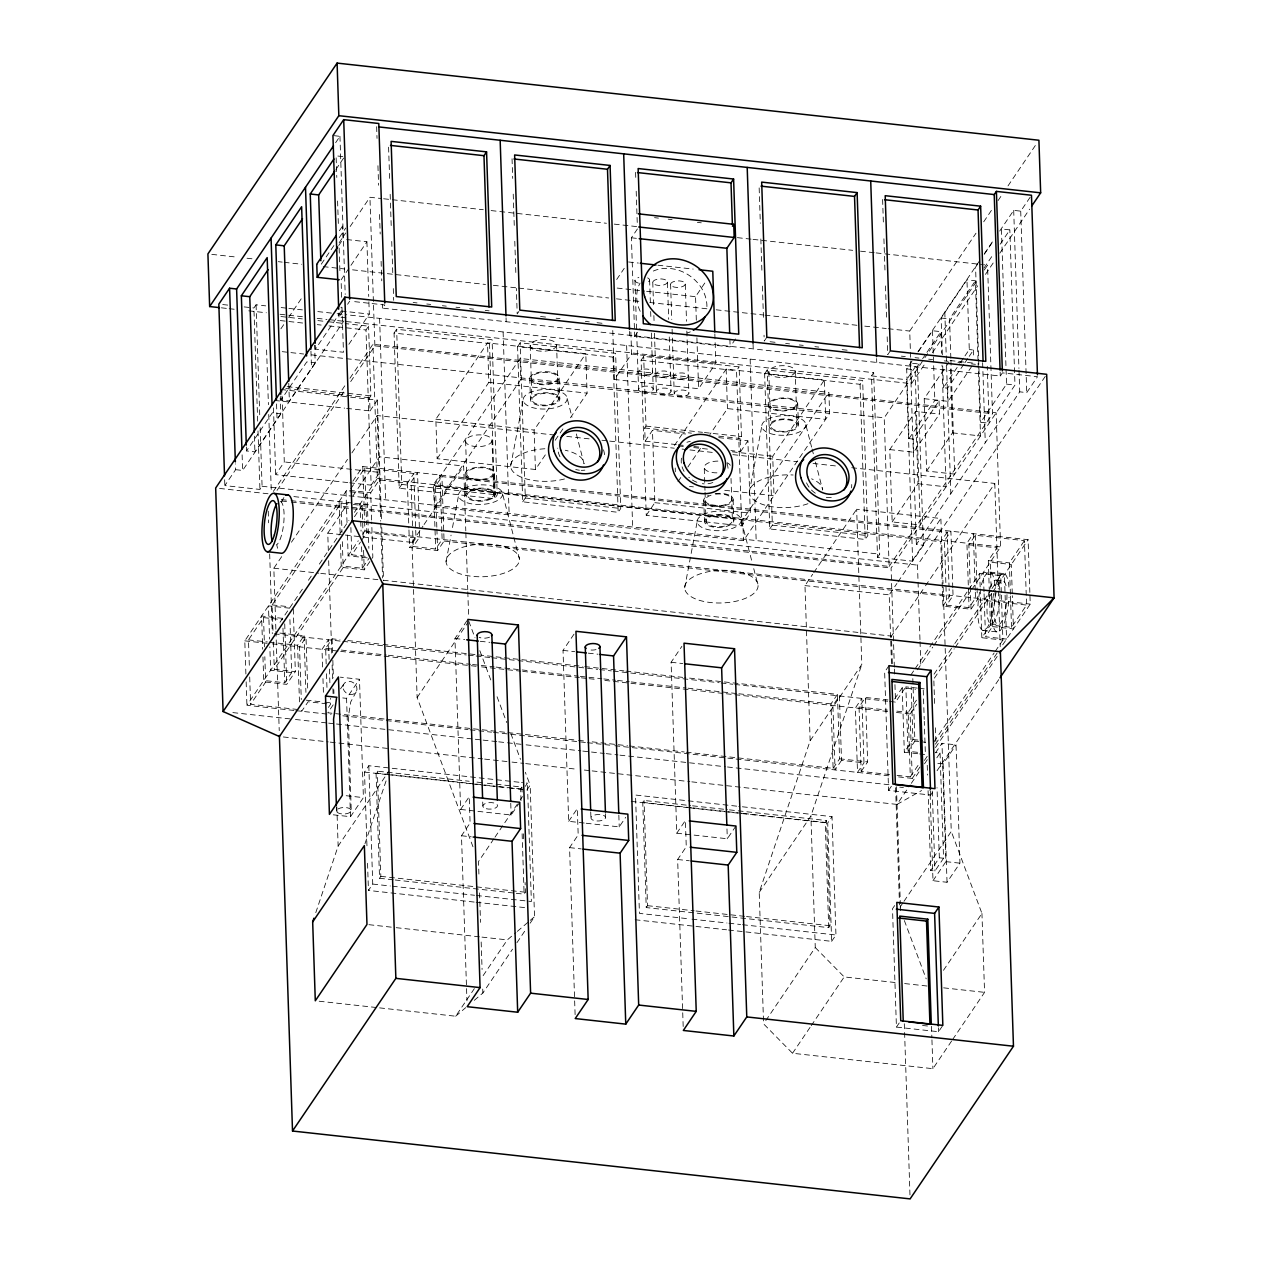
<?xml version="1.0" encoding="UTF-8"?>
<svg xmlns="http://www.w3.org/2000/svg" width="1262" height="1262" viewBox="0 0 1262 1262"><rect width="100%" height="100%" fill="white"/><g stroke="black" fill="none" stroke-linecap="round" stroke-linejoin="round"><path stroke-width="0.75" stroke-dasharray="5 3.75" d="M446.07 561.606L451.07 535.12M452.49 527.548L458.563 495.382M510.653 466.183L523.162 399.959M684.682 587.84L697.176 521.6M749.281 492.417L761.775 426.193M315.784 912.663L338.137 846.092L388.712 771.382M364.97 843.726L386.708 779.001M951.58 1041.071L932.902 1068.693L792.536 1053.265L763.589 1023.876L759.219 892.376L810.141 740.762L861.804 664.427L856.661 509.264L940.884 518.508L943.029 583.47M759.219 892.376L810.898 816.041L861.804 664.427M335.645 142.685L339.951 136.328L332.931 135.555M335.897 169.487L344.51 156.756M257.669 421.145L253.914 307.975L256.076 304.805L265.714 305.861M339.383 230.757L342.601 225.993L345.409 226.292M333.894 245.538L320.974 264.626L316.778 264.152M339.289 237.587L345.741 228.043M280.89 328.83L284.187 323.955M288.588 317.456L302.88 296.333M339.162 242.746L345.756 232.997M350.158 226.497L369.94 197.266L381.676 198.56M338.737 245.506L343.043 239.133L342.601 225.993M346.719 239.543L366.911 241.768L341.071 279.927L341.655 297.516M280.748 413.699L254.924 451.875L246.5 450.944L272.34 412.784L280.748 413.699L280.227 397.987M315.2 362.809L289.361 400.985L280.953 400.054L306.776 361.894L315.2 362.809L314.617 345.141M341.97 307.297L343.469 352.256L315.39 349.164L341.229 311.004L341.103 307.076M260.146 427.723L262.086 486.264L259.94 489.451L224.841 485.586L235.615 469.685L235.41 463.832M345.977 317.787L338.957 317.014L342.191 312.25M347.571 304.3L349.716 301.113M235.615 469.685L242.62 470.458L343.816 320.974M348.848 344.305L369.309 314.08L368.788 298.447M349.716 482.794L371.138 485.144L365.996 329.981L368.567 326.164L345.204 323.593M916.37 544.506L910.359 363.046L917.379 363.819L923.39 545.279L916.37 544.506L1019.728 391.835L1026.747 392.608L1037.506 376.707L1002.407 372.858L1000.261 376.029L382.654 308.149L384.815 304.962L351.672 301.334M347.76 482.573L275.684 474.654L284.297 461.939L281.962 391.567M273.333 491.407L345.567 384.689M349.953 378.221L372.937 344.274L996.144 412.784L1000.592 546.903L971.046 590.553M277.025 490.397L345.189 389.706M350.694 381.581L374.877 345.851L369.94 197.266M394.06 333.073L396.647 329.256L492.085 339.746L497.244 494.909L494.657 498.727L399.202 488.236L394.06 333.073L489.514 343.564L492.085 339.746M346.656 408.352L370.034 410.923L369.592 397.767L370.886 395.858L368.567 326.164M370.034 410.923L377.354 400.101L281.899 389.611M275.857 629.217L273.838 568.215L282.641 555.217M291.427 542.234L347.507 459.4M351.893 452.9L377.18 415.545L555.043 435.106M245.901 674.034L244.796 640.844L348.454 487.716M352.855 481.201L362.778 466.546L1028.104 539.679L1029.855 592.399M249.308 665.263L248.472 639.881L263.537 617.607L282.672 619.721M272.986 630.274L272.15 604.892L341.04 503.112L348.706 503.948M350.741 488.804L364.734 468.123L413.857 473.518L415.987 537.959L409.535 547.503L437.614 550.579L444.066 541.051L441.937 476.61L947.241 532.154L949.056 586.83M328.341 550.847L327.757 533.132L348.643 502.276M353.044 495.777L379.42 456.797L463.643 466.057L465.788 530.876M371.138 485.144L379.752 472.43L284.297 461.939M279.975 622.292L304.047 586.72M308.433 580.252L312.802 573.8M319.365 564.098L348.927 520.433M354.401 512.356L377.385 478.408L372.937 344.274M354.448 516.742L362.099 505.431L350.615 504.169M371.612 520.039L370.712 492.701L379.326 479.986L407.389 483.062L413.857 473.518M545.31 454.872L535.419 469.496L437.157 458.69L435.847 419.236L487.526 342.917L585.789 353.707L587.098 393.16L569.493 419.142M293.904 710.443L246.926 705.269L358.298 540.751M362.715 534.236L364.923 530.971L364.592 521.222M297.848 709.496L250.602 704.306L265.667 682.048L264.831 656.666M293.273 609.152L295.34 671.636L274.28 669.317L343.185 567.537L342.27 540.215M365.191 556.29L351.798 554.823L360.411 542.092M361.484 540.515L366.863 532.564L366.485 520.843M399.202 488.236L401.789 484.419L396.647 329.256M518.919 311.399L517.199 313.938L516.347 288.399M299.473 701.893L297.595 645.276L304.047 635.732L279.722 633.067M262.953 657.029L263.726 680.47L284.786 682.774L291.664 672.599L289.866 617.938M340.519 544.49L341.229 565.96L362.289 568.279L369.182 558.104M437.157 458.69L488.836 382.354L487.526 342.917M265.667 682.048L286.726 684.367L295.34 671.636M343.185 567.537L364.245 569.856L372.842 557.141L371.691 521.995M517.578 346.64L520.165 342.822L615.619 353.328L620.762 508.491L618.175 512.309L522.736 501.819L517.578 346.64L613.032 357.13L615.619 353.328M433.97 485.681L520.102 358.455L828.897 392.403L829.591 413.431L743.476 540.657L434.68 506.725L433.97 485.681L742.782 519.628L828.897 392.403M326.18 663.986L325.659 648.368L332.127 638.824L339.951 639.676M436.826 527.153L435.469 486.154L441.937 476.61M434.68 506.725L520.796 379.499L520.102 358.455M472.982 846.786L417.123 697.555L411.964 542.392L422.959 526.159M424.064 524.535L463.643 466.057M441.921 533.605L442.126 539.458L435.658 549.002L413.21 546.541L419.662 536.997L417.533 472.556L411.065 482.1L412.627 528.967M735.525 338.957L730.13 346.908L634.691 336.418L631.41 237.792L637.452 228.895M616.708 279.47L624.248 268.333M340.535 688.831L343.8 684.004M328.435 707.398L330.597 704.212L330.392 698.359M333.184 704.843L327.805 712.793L384.594 719.04M333.263 814.81L350.489 816.703L346.561 698.359L359.481 679.271L340.346 677.158M356.168 691.907L350.726 701.956L348.328 716.958L351.23 810.677A7.351 3.265 -1.9 0 1 339.999 813.627A7.351 3.265 -1.9 0 1 340.456 807.964A7.351 3.265 -1.9 0 1 351.23 810.677M535.419 469.496L534.11 430.042L585.789 353.707M555.201 440.264L564.004 427.266M522.736 501.819L525.308 498.001L520.165 342.822M634.691 336.418L640.071 328.467M714.844 333.909L715.822 363.282L698.596 388.728L614.389 379.468L631.599 354.023L630.826 330.518M718.693 437.63L747.909 440.832L750.306 513.161L741.693 525.875L646.254 515.385L641.096 360.222L643.683 356.405L739.138 366.895L741.441 436.589L740.147 438.498L740.589 451.654L730.856 450.581M366.958 845.808L364.513 772.092L368.82 765.718L519.597 782.298M519.755 802.285L511.142 815L460.614 809.447L454.951 638.509L467.855 619.421M417.123 697.555L467.697 622.844M696.324 320.185L695.551 296.68L706.31 280.779M393.223 879.772L379.546 878.273L376.06 773.07L377.354 771.161L469.18 781.257M350.489 816.703L363.409 797.616L359.481 679.271M676.306 444.587L645.15 441.164L644.708 428.007L646.002 426.099L643.683 356.405M645.15 441.164L652.47 430.342L685.582 433.986M474.181 902.062L368.441 890.436L372.747 884.078L368.82 765.718M379.546 878.273L380.84 876.364L377.354 771.161M674.476 445.47L726.139 369.135L824.401 379.941L825.711 419.378L727.448 408.588L709.859 434.57M741.693 525.875L736.551 370.712L739.138 366.895M646.254 515.385L654.868 502.67L652.47 430.342M766.823 337.269L764.236 341.087L764.046 335.203M584.243 823.029L568.689 821.325L563.026 650.387L575.945 631.3M677.978 481.674L681.275 476.799M687.869 467.05L702.161 445.943M460.614 809.447L469.227 796.716L470.095 823.029L461.482 835.744L466.956 1000.798M764.63 373.804L767.201 369.987L862.656 380.477L867.799 535.64L865.211 539.458L769.773 528.967L764.63 373.804L860.069 384.295L862.656 380.477M740.589 451.654L747.909 440.832M521.017 800.644L520.638 788.971L521.932 787.062L484.797 782.976M525.276 786.336L527.437 783.166L521.553 782.519M493.884 838.788L478.503 861.52L478.945 875.26M494.988 837.163L519.171 801.433M520.275 799.808L522.468 796.559M526.869 790.059L530.166 785.185L525.339 772.297M724.751 490.303L774.032 495.714L772.723 456.276L824.401 379.941M735.92 826.042L727.306 838.757L676.779 833.204L671.1 662.266L681.874 646.365M568.689 821.325L577.302 808.611L578.185 834.908L569.572 847.622L574.589 998.92M923.39 545.279L912.631 561.18L877.532 557.331L871.521 375.871L873.667 372.684L348.706 314.979M769.773 528.967L772.36 525.15L767.201 369.987M890.341 350.852L887.754 354.669L887.044 333.058M516.3 893.307L524.124 894.159L525.418 892.25L525.087 882.517M328.909 319.633L911.479 383.68L909.728 331.07L975.983 233.218M983.713 221.796L992.531 208.751M998.053 200.595L1002.47 194.064M1007.991 185.908L1036.701 143.505M379.625 1007.881L455.661 1016.226L474.354 988.619M483.141 975.621L507.324 939.89L515.921 932.571M474.275 1000.34L482.857 993.02L512.546 949.166M516.947 942.667L525.733 929.668M530.135 923.185L534.536 916.685L530.166 785.185M917.884 351.909L979.249 261.266M984.628 253.315L994.33 239.007M999.709 231.056L1013.702 210.375L1020.721 211.148L1030.407 196.84M908.987 438.608L934.827 400.433L939.038 400.906L913.199 439.066L908.987 438.608L906.684 368.914L912.063 360.964M918.515 351.42L932.508 330.739L940.931 331.669L941.657 353.281M942.351 354.811L941.121 318.024L966.96 279.849L975.384 280.779L978.05 361.311M977.734 263.947L975.573 267.134L978.571 357.477M984.186 254.403L993.872 240.095M912.631 561.18L906.605 379.72L917.379 363.819M939.038 400.906L939.464 414.046L915.613 411.428L889.773 449.587L892.171 521.916L920.25 525.008L915.092 369.829L921.56 360.301M922.632 358.708L925.866 353.928M926.939 352.35L940.931 331.669M950.854 358.234L949.545 318.955L975.384 280.779M983.997 268.065L993.683 253.741M1000.151 244.197L1009.837 229.889L1001.413 228.958L1006.555 384.121L980.716 422.297L989.14 423.227L987.247 366.264M351.656 507.34L889.126 566.417L884.205 417.817L923.784 359.354M924.888 357.73L928.185 352.855M929.274 351.23L977.656 279.77M984.25 270.021L987.547 265.146L983.634 264.72M911.479 383.68L925.835 362.478M932.46 352.682L977.719 285.811M985.448 274.39L994.282 261.344M999.804 253.189L1029.618 209.145M586.183 823.25L619.232 826.878L625.684 817.334M729.452 809.873L826.515 820.537L830.002 925.724L828.708 927.633L646.239 907.583L642.752 802.38L644.046 800.471L690.63 805.598M950.917 360.191L954.687 474.118L926.623 471.026L924.226 398.697L948.977 362.131M810.141 740.762L804.982 585.6L812.681 574.226M813.785 572.601L856.661 509.264M963.789 364.324L947.652 388.175L943.44 387.718L959.577 363.866M960.666 362.273L963.884 357.493M964.973 355.916L969.279 349.542L966.96 279.849M964.878 362.73L968.096 357.966M969.184 356.373L973.491 350.016L969.279 349.542M889.773 449.587L913.641 452.222L939.464 414.046M924.226 398.697L948.077 401.332L971.772 366.343M676.779 833.204L685.392 820.489L686.26 846.786L677.647 859.501L682.663 1010.799M892.171 521.916L918.01 483.74L915.613 411.428M926.623 471.026L952.463 432.866L950.254 366.406M877.532 557.331L879.693 554.144L873.667 372.684M646.239 907.583L647.532 905.674L644.046 800.471M889.126 566.417L992.484 413.747L987.547 265.146M894.364 667.125L891.082 567.995L1014.979 385.052L1009.837 229.889M891.493 663.733L889.205 594.844L896.903 583.486M898.008 581.861L940.884 518.508M919.966 639.645L917.49 565.139L1046.671 374.309M686.228 752.199L833.109 768.337L830.98 703.912L837.432 694.368L684.667 677.568M977.056 587.95L977.451 599.671L970.999 609.215L942.919 606.123L940.774 541.698L947.241 532.154M892.36 663.654L891.445 636.095L924.431 587.382M925.519 585.757L994.787 483.441L850.162 467.539M889.536 774.537L861.189 771.429L859.043 706.988L865.511 697.444L887.959 699.921M970.999 609.215L968.853 544.774L975.321 535.246L1024.444 540.641L1026.574 605.066L1011.509 627.34L990.449 625.021L981.836 637.736L1002.896 640.055L1001.413 595.143M888.953 665.705L884.646 672.062L888.574 790.406L930.678 795.044L933.912 790.264M833.109 768.337L839.577 758.793L837.432 694.368M942.919 606.123L949.371 596.579L949.119 588.77M841.517 760.371L835.065 769.915L832.92 705.49L839.388 695.946L841.517 760.371L863.981 762.847L861.836 698.407L855.384 707.95L857.513 772.391L863.981 762.847M975.305 592.225L975.51 598.093L969.042 607.637L946.595 605.161L953.047 595.617L952.857 589.764M894.663 698.943L902.188 687.806L915.597 689.289M910.801 675.091L914.082 670.248M915.187 668.623L967.67 591.089M968.774 589.464L979.706 573.311L1000.75 575.63L1001.334 593.203M989.345 591.831L988.32 560.596L996.933 547.866L968.853 544.774M889.647 701.467L895.531 702.114L906.479 685.944M917.411 669.775L932.744 647.138M933.833 645.529L969.957 592.178M828.708 927.633L825.222 822.445L826.515 820.537M861.189 771.429L867.641 761.885L865.511 697.444M728.521 930.015L831.642 941.342L827.714 822.998L832.021 816.64L738.633 806.371M897.093 775.373L910.312 776.824L908.183 712.383L916.796 699.669M934.054 674.176L953.725 645.087M954.829 643.478L990.922 590.159M992.011 588.549L1000.75 575.63M1010.405 594.15L1009.363 562.899L1024.444 540.641M898.56 776.903L912.252 778.402L910.123 713.976L916.733 704.196M934.385 678.136L954.23 648.81M955.334 647.185L991.727 593.424M992.831 591.799L1028.104 539.679M917.726 753.714L904.333 752.247L912.947 739.516L911.196 686.812M917.569 752.326L907.993 751.284L914.887 741.11L913.073 686.433M984.013 591.878L983.366 572.349L1004.426 574.667L1006.555 639.093L985.512 636.774L992.405 626.599L991.301 593.408M888.574 790.406L891.808 785.642M910.312 776.824L918.925 764.094M933.99 741.835L994.14 652.975M995.245 651.366L1002.896 640.055M912.252 778.402L919.982 766.996M924.383 760.481L927.696 755.591M935.41 744.201L997.169 652.975M1002.675 644.835L1030.249 604.104L1029.918 594.339M691.813 781.856L897.03 804.415L910.217 784.932M911.322 783.308L920.108 770.309M924.51 763.81L927.807 758.935M935.505 747.577L1000.372 651.744M935.536 752.83L941.988 743.302L956.028 744.832L959.956 863.176L947.036 882.264L932.997 880.718L929.984 789.539M936.83 757.815L940.064 753.051L935.852 752.594M765.782 1020.627L815.268 947.541L810.898 816.041M937.051 770.735L998.889 679.398M947.036 882.264L943.108 763.92L956.028 744.832M831.642 941.342L835.949 934.984L832.021 816.64M792.536 1053.265L810.125 1027.268M811.229 1025.643L844.199 976.93L896.84 982.704M894.648 905.58L892.502 908.75L896.43 1027.094L938.534 1031.732L942.84 1025.375M902.882 902.929L899.585 907.804L899.396 901.904M903.986 901.305L951.264 831.469L943.093 585.442M940.064 753.051L943.55 858.255L934.937 870.969L930.725 870.512L939.338 857.781L937.019 787.646M932.997 880.718L945.916 861.646L941.988 743.302M896.43 1027.094L900.737 1020.737M943.471 970.304L981.946 913.451L951.264 831.469M952.684 1039.446L984.565 992.358L981.946 913.451M517.357 931.34L528.81 921.576M530.229 920.345L534.536 916.685M455.661 1016.226L465.678 1007.675M897.03 804.415L921.623 790.533M342.822 156.583L336.086 155.841L336.796 177.437M654.536 217.663L658.433 218.105M668.182 219.162L672.078 219.604M697.397 222.38L701.293 222.806M383.632 198.765L483.299 209.729M491.123 210.58L606.438 223.264M614.247 224.115L637.704 226.703M737.387 237.65L751.064 239.165M753.02 239.37L852.686 250.333M860.51 251.185L874.187 252.7M876.143 252.905L981.678 264.515M631.41 237.792L637.263 238.439M628.555 261.975L638.351 263.048M657.928 265.209L693.185 269.074M941.121 318.024L949.545 318.955M617.197 288.067L644.63 291.08M646.586 291.301L695.551 296.68M211.811 254.372L237.224 257.164M247.005 258.237L252.873 258.884M278.287 261.676L282.199 262.102M284.155 262.322L301.744 264.247M323.246 266.613L344.747 268.98M352.571 269.831L485.507 284.455M493.332 285.307L516.789 287.894M518.745 288.099L608.663 297.99M616.487 298.842L639.944 301.429M649.725 302.501L708.376 308.938M716.185 309.805L763.116 314.964M765.072 315.169L856.945 325.28M864.77 326.132L886.271 328.499M888.227 328.719L909.728 331.07M950.065 360.538L973.917 363.156M413.147 302.501L417.044 302.927M426.793 304L430.689 304.426M442.378 305.719L446.275 306.145M456.008 307.218L459.904 307.644M469.638 308.717L473.534 309.143M485.223 310.42L489.12 310.846M540.578 316.51L546.414 317.156M556.148 318.213L560.044 318.655M585.379 321.431L589.275 321.857M597.052 322.709L602.905 323.356M770.088 341.734L775.925 342.381M785.658 343.453L789.555 343.879M799.303 344.952L803.2 345.378M814.889 346.656L818.786 347.082M842.148 349.653L848.001 350.3M901.399 356.168L905.296 356.594M915.029 357.667L918.925 358.092M928.658 359.165L932.555 359.591M944.244 360.885L948.141 361.311M957.89 362.383L961.77 362.809M971.519 363.882L975.416 364.308M906.684 368.914L915.092 369.829M341.229 311.004L369.309 314.08M1006.555 384.121L1014.979 385.052M281.158 307.565L286.947 308.196M288.872 308.401L302.391 309.884M317.835 311.588L335.203 313.497M337.128 313.717L346.782 314.774M222.727 304.552L230.52 305.404M244.165 306.903L253.914 307.975M871.521 375.871L906.605 379.72M221.386 307.818L227.255 308.464M229.195 308.685L235.063 309.332M248.756 310.831L266.345 312.771M280.038 314.27L303.495 316.841M317.172 318.355L326.953 319.428M631.599 354.023L715.822 363.282M280.921 316.525L302.344 318.892M317.929 320.595L325.722 321.463M327.663 321.668L343.248 323.387M280.274 320.564L303.653 323.135M317.298 324.634L321.179 325.06M328.972 325.911L365.996 329.981M641.096 360.222L736.551 370.712M374.877 345.851L992.484 413.747M282.231 351.656L303.732 354.023M311.556 354.874L884.205 417.817M520.796 379.499L829.591 413.431M952.463 432.866L980.527 435.942L978.113 363.267M488.836 382.354L587.098 393.16M287.121 386.661L370.886 395.858M646.002 426.099L702.492 432.314M704.433 432.519L741.441 436.589M285.827 388.554L369.592 397.767M644.708 428.007L691.45 433.15M718.725 436.147L740.147 438.498M274.58 400.433L344.7 408.131M678.262 444.792L684.099 445.439M693.848 446.511L701.625 447.363M435.847 419.236L534.11 430.042M678.325 445.896L684.099 446.527M693.737 447.584L709.149 449.288M732.275 451.828L772.723 456.276M566.764 436.384L590.222 438.971M601.942 440.249L607.811 440.895M609.767 441.116L674.255 448.199M682.079 449.067L687.948 449.714M689.904 449.919L713.345 452.506M732.891 454.651L797.395 461.734M813.028 463.454L836.485 466.025M918.01 483.74L946.09 486.832L942.036 365.065M689.494 486.422L693.406 486.864M654.868 502.67L750.306 513.161M377.385 478.408L1000.592 546.903M435.469 486.154L940.774 541.698M401.789 484.419L497.244 494.909M525.308 498.001L620.762 508.491M772.36 525.15L867.799 535.64M349.653 490.397L370.712 492.701M988.32 560.596L1009.363 562.899M349.811 491.77L367.037 493.663L368.851 548.339M262.086 486.264L879.693 554.144M989.992 572.08L1004.031 573.626M219.588 488.426L268.459 493.805M293.872 496.597L917.49 565.139M281.3 499.594L289.124 500.462M291.08 500.667L349.7 507.119M281.584 500.998L289.424 501.866M291.38 502.071L891.082 567.995M996.049 580.11L1003.069 580.883M364.923 530.971L1030.249 604.104M366.863 532.564L415.987 537.959M444.066 541.051L949.371 596.579M977.451 599.671L1026.574 605.066M327.757 533.132L343.422 534.851M345.378 535.072L361.042 536.792M362.999 537.013L411.964 542.392M804.982 585.6L889.205 594.844M990.891 623.854L997.911 624.627M367.274 557.883L348.123 555.785L347.35 532.359M992.405 626.599L1013.449 628.918L1012.345 595.727M982.893 630.353L996.933 631.899A29.373 8.093 -83.7 0 0 1009.032 597.273M273.838 568.215L318.797 573.153M320.753 573.374L381.329 580.031M383.285 580.252L891.445 636.095M272.15 604.892L289.377 606.785M289.534 608.174L268.475 605.855L269.579 639.045M282.641 618.348L261.597 616.03L262.685 649.22M917.348 688.105L905.864 686.843L907.993 751.284M919.257 688.326L924.999 688.957M454.951 638.509L464.668 639.566M480.207 641.285L489.924 642.342M563.026 650.387L574.683 651.665M588.297 653.164L598.014 654.221M671.1 662.266L682.758 663.544M347.791 640.544L381.092 644.204M383.049 644.425L502.513 657.549M504.484 657.77L582.823 666.383M584.779 666.588L623.949 670.895M625.905 671.116L682.71 677.363M274.264 633.824L340.898 641.159M342.87 641.364L466.325 654.946M468.297 655.152L474.165 655.798M476.137 656.019L489.845 657.518M491.801 657.739L597.636 669.365M599.592 669.586L611.36 670.879M613.316 671.1L719.151 682.726M721.107 682.947L732.859 684.241M734.831 684.446L887.691 701.246M248.472 639.881L267.355 641.948M269.248 642.169L297.595 645.276M325.659 648.368L333.499 649.22M341.339 650.088L386.377 655.041M388.333 655.246L470.6 664.301M472.556 664.506L494.105 666.872M496.061 667.093L578.327 676.132M580.283 676.353L601.816 678.719M603.788 678.94L615.54 680.218M617.497 680.439L629.249 681.732M631.205 681.953L686.039 687.979M687.995 688.184L736.961 693.579M738.917 693.784L830.98 703.912M859.043 706.988L887.391 710.112M896.84 711.137L908.183 712.383M244.796 640.844L270.242 643.636M272.198 643.857L338.721 651.16M340.677 651.381L479.623 666.651M481.579 666.872L520.717 671.163M522.673 671.384L579.416 677.615M581.372 677.836L587.24 678.483M589.196 678.704L597.021 679.555M604.861 680.423L724.23 693.532M726.186 693.753L888.59 711.61M896.43 712.462L910.123 713.976M912.947 739.516L922.506 740.573M291.664 672.599L270.62 670.28L269.847 646.854M914.887 741.11L918.72 741.52M920.629 741.74L926.371 742.371M919.635 753.935L925.393 754.566L924.289 721.359M342.743 697.933L346.561 698.359M937.855 763.336L943.108 763.92M306.193 700.173L323.025 702.019M324.902 702.224L332.395 703.044M839.577 758.793L867.641 761.885M326.842 703.802L308.133 701.751L301.681 711.295L301.539 707.383M386.566 719.261L506.03 732.386M507.987 732.607L576.545 740.131M578.501 740.352L584.369 740.999M592.209 741.851L627.466 745.732M629.423 745.952L684.256 751.978M295.86 710.648L331.07 714.529M342.822 715.806L468.06 729.578M470.016 729.799L491.533 732.165M493.489 732.37L585.473 742.482M587.429 742.703L612.859 745.495M614.815 745.716L734.184 758.825M736.14 759.046L888.779 775.83M232.871 712.604L293.462 719.277M295.418 719.482L326.7 722.921M328.656 723.142L334.525 723.789M336.481 723.994L473.313 739.043M475.269 739.264L481.137 739.895M483.094 740.116L496.786 741.614M498.727 741.835L524.14 744.627M526.096 744.848L580.835 750.858M582.792 751.079L604.293 753.446M606.249 753.651L617.986 754.944M619.942 755.165L725.508 766.76M727.464 766.98L889.726 784.806M899.696 787.125L903.434 787.551M283.335 736.961L328.278 741.898M330.234 742.119L482.683 758.872M484.64 759.093L510.053 761.885M512.009 762.09L523.73 763.384M525.686 763.605L576.497 769.189M584.322 770.041L590.174 770.688M592.13 770.908L689.857 781.651M736.692 806.166L635.512 795.044L639.44 913.388L690.03 918.941M476.989 782.109L482.857 782.755M692.57 805.819L727.511 809.652M376.06 773.07L389.737 774.568M391.693 774.789L473.739 783.812M475.695 784.017L497.181 786.384M499.137 786.605L520.638 788.971M642.752 802.38L691.276 807.727M693.217 807.932L741.756 813.264M743.697 813.485L825.222 822.445M364.513 772.092L386.062 774.458M388.018 774.663L470.253 783.702M472.209 783.923L507.466 787.803M509.422 788.009L523.131 789.523M631.205 801.402L687.632 807.601M689.573 807.822L827.714 822.998M939.338 857.781L943.55 858.255M346.182 795.723L363.409 797.616M945.916 861.646L959.956 863.176M461.482 835.744L471.199 836.816M569.572 847.622L581.23 848.9M677.647 859.501L689.304 860.779M380.84 876.364L474.622 886.665M476.579 886.886L525.418 892.25M647.532 905.674L694.116 910.801M696.056 911.006L744.596 916.338M746.536 916.559L830.002 925.724M395.18 879.993L514.36 893.086M372.747 884.078L390.368 886.003M392.324 886.224L474.575 895.263M476.531 895.484L531.365 901.51L527.437 783.166M691.97 919.162L726.991 923.011M728.931 923.216L740.62 924.51M742.561 924.715L835.949 934.984M476.137 902.267L525.102 907.646M635.133 919.746L726.581 929.794M368.914 924.683L394.265 927.475M396.205 927.68L480.033 936.893M481.989 937.114L507.324 939.89M904.633 983.571L929.984 986.348M943.629 987.846L984.565 992.358M922.522 1025.47L928.138 1026.085M319.191 1001.223L377.685 1007.66M815.268 947.541L844.199 976.93M904.365 920.566L926.182 978.855M468.786 621.219L475.001 637.799M479.828 650.703L490.855 680.171M497.07 696.75L506.725 722.542M510.858 733.601L520.512 759.393M805.819 424.742A22.038 9.796 -1.9 0 1 773.054 434.302A22.038 9.796 -1.9 0 1 772.518 417.343A22.038 9.796 -1.9 0 1 805.819 424.742L811.592 447.127M812.081 448.988L813.533 454.588M815.457 462.034L822.682 490.019A36.724 16.327 -1.9 0 0 811.576 478.819M741.22 520.165A22.038 9.796 -1.9 0 1 708.455 529.725A22.038 9.796 -1.9 0 1 707.935 512.766A22.038 9.796 -1.9 0 1 741.22 520.165L751.821 561.196M753.745 568.641L758.083 585.426A36.724 16.327 -1.9 0 1 703.47 601.375A36.724 16.327 -1.9 0 1 702.587 573.106A36.724 16.327 -1.9 0 1 758.083 585.426M567.19 398.524A22.038 9.796 -1.9 0 1 534.425 408.083A22.038 9.796 -1.9 0 1 533.905 391.125A22.038 9.796 -1.9 0 1 567.19 398.524L572.017 417.17M576.355 433.954L584.054 463.785A36.724 16.327 -1.9 0 0 565.266 450.25M502.607 493.931A22.038 9.796 -1.9 0 1 469.843 503.506A22.038 9.796 -1.9 0 1 469.306 486.533A22.038 9.796 -1.9 0 1 502.607 493.931L519.471 559.208A36.724 16.327 -1.9 0 1 464.858 575.141A36.724 16.327 -1.9 0 1 463.974 546.872A36.724 16.327 -1.9 0 1 519.471 559.208M1020.721 211.148L1026.747 392.608M1013.702 210.375L1018.939 368.425M1019.002 370.381L1019.728 391.835M1012.282 593.771L1011.319 564.477L990.26 562.174L991.238 591.452M1010.468 596.09L1011.509 627.34M1000.135 372.132L1000.261 376.029M994.787 483.441L998.289 589.023M998.352 590.979L1000.214 646.759M982.625 362.73L985.275 442.725M989.424 593.787L990.449 625.021M978.634 359.449L980.716 422.297M984.076 593.818L985.512 636.774M973.491 350.016L973.728 357.525M979.706 573.311L980.164 586.972M980.227 588.928L981.836 637.736M975.321 535.246L976.993 586.01M975.242 590.285L973.365 533.652L966.913 543.196L968.333 586.152M968.396 588.108L969.042 607.637M947.652 388.175L948.077 401.332M944.812 312.156L946.547 364.844M946.61 366.8L950.822 493.616M952.794 587.808L950.901 531.192L944.449 540.735L946.595 605.161M942.73 366.422L943.44 387.718M932.508 330.739L934.827 400.433M933.864 680.944L934.653 704.37M935.426 727.795L935.947 743.413M932.287 791.1L934.937 870.969M930.551 791.164L930.678 795.044M938.407 1027.852L938.534 1031.732M927.239 765.308L927.554 775.057M928.075 790.643L930.725 870.512M923.248 690.125L924.226 719.419M913.199 439.066L913.641 452.222M920.03 641.617L920.881 667.109M931.498 1026.353L931.877 1037.9M931.94 1039.825L932.902 1068.693M912.82 678.625L913.01 684.477M902.188 687.806L904.333 752.247M882.611 199.506L883.384 223.074M883.921 238.786L884.962 270.21M885.482 285.922L886.587 319.318M894.427 669.065L894.695 676.842M894.947 684.619L895.531 702.114M896.446 786.778L900.327 903.734M900.39 905.69L900.642 913.562M904.302 1023.766L910.107 1198.9M895.61 787.74L899.333 899.932M876.617 358.55L876.743 362.462M860.069 384.295L865.211 539.458M797.694 403.682L798.404 424.726M795.218 371.422A13.219 5.884 -1.9 0 1 774.994 376.723A13.219 5.884 -1.9 0 1 775.814 366.532A13.219 5.884 -1.9 0 1 795.218 371.422L797 425.326A13.219 5.884 -1.9 0 1 776.777 430.642A13.219 5.884 -1.9 0 1 777.597 420.435A13.219 5.884 -1.9 0 1 797 425.326M768.795 371.691L770.593 425.609M759.156 187.896L760.323 223.248M760.844 238.96L761.948 272.355M762.406 286.095L763.526 319.491M753.02 343.027L753.225 348.88M750.149 359.102L756.175 540.578M742.782 519.628L743.476 540.657M729.878 339.178L730.13 346.908M733.127 499.705L733.821 520.749A14.687 6.531 -1.9 0 1 711.358 526.648A14.687 6.531 -1.9 0 1 712.273 515.306A14.687 6.531 -1.9 0 1 733.821 520.749M731.013 478.44L732.417 520.749A13.219 5.884 -1.9 0 1 712.194 526.049A13.219 5.884 -1.9 0 1 713.014 515.858A13.219 5.884 -1.9 0 1 732.417 520.749M726.139 369.135L727.448 408.588M726.975 828.929L727.306 838.757M717.889 461.087A13.219 5.884 -1.9 0 0 704.212 467.114L704.985 490.319M705.048 492.259L705.994 521.032M703.77 500.02L704.48 521.064M696.908 337.806L698.596 388.728M685.282 284.076A7.351 3.265 -1.9 0 1 674.034 287.026A7.351 3.265 -1.9 0 1 674.492 281.347A7.351 3.265 -1.9 0 1 685.282 284.076L686.512 321.274M686.828 331.07L688.894 393.208A7.351 3.265 -1.9 0 1 677.662 396.158A7.351 3.265 -1.9 0 1 678.12 390.494A7.351 3.265 -1.9 0 1 688.894 393.208M670.595 284.234L671.778 319.475M672.094 329.272L674.223 393.365M675.217 468.013L675.344 471.767M667.44 282.104A7.351 3.265 -1.9 0 1 656.208 285.054A7.351 3.265 -1.9 0 1 656.666 279.391A7.351 3.265 -1.9 0 1 667.44 282.104L668.686 319.318M669.27 336.954L671.068 391.252A7.351 3.265 -1.9 0 1 659.837 394.201A7.351 3.265 -1.9 0 1 660.294 388.538A7.351 3.265 -1.9 0 1 671.068 391.252M682.726 1012.771L683.247 1028.483M652.769 282.262L653.621 307.723M653.874 315.563L654.079 321.431M654.457 333.184L656.398 391.409M649.615 280.148L650.403 303.653M650.656 311.493L650.924 319.318M651.381 333.026L653.243 389.295A7.351 3.265 -1.9 0 1 642.011 392.245A7.351 3.265 -1.9 0 1 642.468 386.582A7.351 3.265 -1.9 0 1 653.243 389.295M635.575 172.358L635.764 178.005M636.19 191.225L637.326 225.141M634.944 280.306L638.572 389.453M629.564 331.401L629.706 335.298M626.63 345.536L632.656 526.995M612.764 330.502L614.389 379.468M613.032 357.13L618.175 512.309M618.837 815.094L619.232 826.878M605.476 813.738L605.602 817.666A7.351 3.265 -1.9 0 1 594.37 820.615A7.351 3.265 -1.9 0 1 594.828 814.952A7.351 3.265 -1.9 0 1 605.602 817.666M590.726 811.923L590.932 817.823M559.098 378.064A14.687 6.531 -1.9 0 1 536.634 383.964A14.687 6.531 -1.9 0 1 537.549 372.621A14.687 6.531 -1.9 0 1 559.098 378.064L559.792 399.092A14.687 6.531 -1.9 0 1 537.328 405.007A14.687 6.531 -1.9 0 1 538.243 393.665A14.687 6.531 -1.9 0 1 559.792 399.092M556.589 345.189A13.219 5.884 -1.9 0 1 536.382 350.505A13.219 5.884 -1.9 0 1 537.202 340.298A13.219 5.884 -1.9 0 1 556.589 345.189L558.388 399.107A13.219 5.884 -1.9 0 1 538.164 404.408A13.219 5.884 -1.9 0 1 538.984 394.217A13.219 5.884 -1.9 0 1 558.388 399.107M574.652 1000.876L575.235 1018.56M530.182 345.472L531.965 399.376M529.756 378.379L530.45 399.407M512.041 158.775L512.703 178.415M513.224 194.127L514.265 225.551M514.786 241.263L515.827 272.687M521.932 787.062L522.184 794.839M523.478 833.803L523.73 841.596M506.046 317.819L506.172 321.731M522.121 833.772L524.124 894.159M503.112 331.953L509.122 513.413M510.747 803.216L511.142 815M494.499 473.471A14.687 6.531 -1.9 0 1 472.035 479.386A14.687 6.531 -1.9 0 1 472.95 468.044A14.687 6.531 -1.9 0 1 494.499 473.471L495.209 494.515A14.687 6.531 -1.9 0 1 472.729 500.415A14.687 6.531 -1.9 0 1 473.644 489.088A14.687 6.531 -1.9 0 1 495.209 494.515M489.514 343.564L494.657 498.727M492.006 440.612A13.219 5.884 -1.9 0 1 471.783 445.912A13.219 5.884 -1.9 0 1 472.603 435.721A13.219 5.884 -1.9 0 1 492.006 440.612L493.789 494.515A13.219 5.884 -1.9 0 1 473.565 499.831A13.219 5.884 -1.9 0 1 474.386 489.624A13.219 5.884 -1.9 0 1 493.789 494.515M482.715 802.017L482.857 805.945M465.599 440.88L467.382 494.799M479.544 892.928L480.522 922.364M481.169 941.988L482.084 969.468M482.731 989.092L482.857 993.02M465.157 473.786L465.852 494.83M465.852 532.832L467.745 589.796M467.808 591.768L468.659 617.292M441.858 531.649L439.981 475.033L433.529 484.576L435.658 549.002M436.889 529.109L437.614 550.579M412.69 530.923L413.21 546.541M407.389 483.062L408.888 527.973M408.951 529.93L409.535 547.503M388.586 147.165L389.642 178.589M390.163 194.301L391.204 225.724M391.725 241.436L392.829 274.832M393.287 288.572L393.681 300.356M376.644 126.689L377.022 138.394M377.937 165.716L378.584 185.23M379.546 214.493L380.193 234.006M381.108 261.329L381.755 280.827M382.528 304.252L382.654 308.149M379.594 318.371L385.604 499.847M377.354 400.101L381.518 519.786M381.771 527.658L383.538 580.804M377.18 415.545L380.682 521.143M380.761 523.099L382.575 577.98M366.911 241.768L368.725 296.491M364.734 468.123L366.406 518.887M362.778 466.546L364.529 519.266M362.099 505.431L363.204 538.622M363.582 550.327L364.245 569.856M360.159 503.838L361.058 531.176M361.579 546.793L362.289 568.279M367.542 863.271L368.441 890.436M339.951 136.328L345.204 294.377M350.883 527.484L351.798 554.823M337.585 201.005L338.437 226.545M339.147 248.141L339.999 273.68M345.993 491.36L347.018 522.594M338.831 313.118L338.957 317.014M341.04 503.112L342.018 532.406M339.099 501.535L340.141 532.769M332.127 638.824L332.584 652.486M332.837 660.294L333.42 677.868M333.815 689.588L333.941 693.485M328.672 560.691L331.732 653.195M332.127 665.011L332.647 680.754M332.916 688.626L333.105 694.542M336.828 806.733L338.137 846.092M336.433 806.97L336.56 810.835M329.098 659.316L328.451 639.787L321.999 649.331L322.646 668.844M329.429 669.065L329.887 682.742M326.511 673.75L326.953 687.411M315.263 345.236L315.39 349.164M322.962 678.609L323.419 692.286M310.941 351.12L311.525 368.678M307.676 688.074L306.003 637.31L299.536 646.854L301.287 699.574M304.047 635.732L305.925 692.365M288.777 383.301L289.361 400.985M280.811 396.126L280.953 400.054M284.723 623.838L286.726 684.367M276.552 403.95L277.072 419.568M282.972 628.113L284.786 682.774M273.475 407.878L275.684 474.654M266.597 349.937L268.412 404.676M268.743 414.457L271.267 490.697M275.936 631.189L279.233 730.651M273.381 641.995L274.28 669.317M268.254 511.157L268.632 522.815M269.674 553.923L272.308 633.619M256.076 304.805L259.83 417.974M258 430.91L259.94 489.451M263.537 617.607L264.515 646.901M254.403 436.163L254.924 451.875M246.374 447.016L246.5 450.944M249.702 676.968L250.602 704.306M242.115 454.841L242.62 470.458M246.153 681.843L246.926 705.269M224.652 479.734L224.841 485.586M489.514 637.184A7.351 3.265 -1.9 0 1 479.134 637.294M596.043 649.599A7.351 3.265 -1.9 0 1 588.691 649.678M686.922 442.284A29.373 25.035 34.1 0 1 690.282 441.337M727.022 463.406A29.373 25.035 34.1 0 1 728.206 470.316M851.74 484.498A29.373 25.035 34.1 0 1 851.519 487.889M277.608 548.244A29.373 8.093 -83.7 0 1 276.835 545.026M281.552 501.96A29.373 8.093 -83.7 0 1 286.017 495.382M712.856 482.51A22.038 18.772 34.1 0 1 702.335 483.693M696.876 482.273A22.038 18.772 34.1 0 1 688.784 477.241M684.067 471.373A22.038 18.772 34.1 0 1 681.527 457.79M280.274 501.456A22.038 6.073 -83.7 0 1 283.824 522.042A22.038 6.073 -83.7 0 1 276.567 544.821M998.1 586.388A22.038 6.073 -83.7 0 1 1006.524 588.202M1006.966 594.67A22.038 6.073 -83.7 0 1 997.643 624.548A22.038 6.073 -83.7 0 1 996.617 590.711M990.055 588.392A22.038 6.073 -83.7 0 1 999.819 590.49M999.961 593.897A22.038 6.073 -83.7 0 1 990.638 623.775A22.038 6.073 -83.7 0 1 989.597 589.938M981.379 584.795A29.373 8.093 -83.7 0 1 995.055 588.486M995.103 590.237A29.373 8.093 -83.7 0 1 983.682 630.416A29.373 8.093 -83.7 0 1 979.738 591.61M995.418 586.341A29.373 8.093 -83.7 0 1 1009.095 590.032M996.933 631.899A29.373 8.093 -83.7 0 1 993.778 593.156M603.504 449.824A29.373 25.035 34.1 0 1 604.687 456.734M831.295 497.354A22.038 18.772 34.1 0 1 825.853 497.275M815.315 493.205A22.038 18.772 34.1 0 1 805.471 479.923M584.842 470.127A22.038 18.772 34.1 0 1 581.246 470.316M579.416 470.19A22.038 18.772 34.1 0 1 575.74 469.496M559.949 456.718A22.038 18.772 34.1 0 1 557.709 448.152M564.477 478.976A36.724 16.327 -1.9 0 1 512.041 470.379A36.724 16.327 -1.9 0 1 544.947 448.751M807.964 503.712A36.724 16.327 -1.9 0 1 750.18 495.777A36.724 16.327 -1.9 0 1 793.12 475.001M715.554 494.199A13.219 5.884 -1.9 0 1 731.424 500.73A13.219 5.884 -1.9 0 1 710.538 504.753A13.219 5.884 -1.9 0 1 712.32 494.814M716.942 472.856A13.219 5.884 -1.9 0 1 704.212 467.114M727.086 462.712A13.219 5.884 -1.9 0 1 730.288 465.315M715.16 493.584A14.687 6.531 -1.9 0 1 733.017 500.273A14.687 6.531 -1.9 0 1 711.768 505.857A14.687 6.531 -1.9 0 1 708.439 495.351M647.658 277.861A7.351 3.265 -1.9 0 1 645.718 283.019M638.383 283.098A7.351 3.265 -1.9 0 1 638.84 277.435M690.314 331.843A36.724 31.298 34.1 0 1 687.096 333.042M640.213 311.304A36.724 31.298 34.1 0 1 640.055 283.082M653.322 271.046A36.724 31.298 34.1 0 1 690.014 275.984A36.724 31.298 34.1 0 1 706.83 308.717M486.296 808.737A7.351 3.265 -1.9 0 0 497.528 805.787A7.351 3.265 -1.9 0 0 486.738 803.074A7.351 3.265 -1.9 0 0 486.296 808.737M343.264 688.91A7.351 6.263 34.1 0 0 355.095 693.153A7.351 6.263 34.1 0 0 351.593 681.811A7.351 6.263 34.1 0 0 343.264 688.91M537.47 383.364A13.219 5.884 -1.9 0 0 557.678 378.064A13.219 5.884 -1.9 0 0 538.29 373.173A13.219 5.884 -1.9 0 0 537.47 383.364M776.083 409.598A13.219 5.884 -1.9 0 0 796.306 404.282A13.219 5.884 -1.9 0 0 776.903 399.391A13.219 5.884 -1.9 0 0 776.083 409.598M472.871 478.787A13.219 5.884 -1.9 0 0 493.095 473.471A13.219 5.884 -1.9 0 0 473.692 468.596A13.219 5.884 -1.9 0 0 472.871 478.787M773.259 409.582A14.687 6.531 -1.9 0 0 797.41 405.402A14.687 6.531 -1.9 0 0 778.465 398.366A14.687 6.531 -1.9 0 0 773.259 409.582M773.953 430.61A14.687 6.531 -1.9 0 0 798.105 426.43A14.687 6.531 -1.9 0 0 779.159 419.394A14.687 6.531 -1.9 0 0 773.953 430.61M677.095 379.073A7.351 3.265 -1.9 0 0 688.326 376.123A7.351 3.265 -1.9 0 0 677.552 373.394A7.351 3.265 -1.9 0 0 677.095 379.073M659.269 377.101A7.351 3.265 -1.9 0 0 670.501 374.151A7.351 3.265 -1.9 0 0 659.726 371.438A7.351 3.265 -1.9 0 0 659.269 377.101M641.443 375.145A7.351 3.265 -1.9 0 0 652.675 372.195A7.351 3.265 -1.9 0 0 641.901 369.482A7.351 3.265 -1.9 0 0 641.443 375.145"/><path stroke-width="1.5" d="M336.512 698.328L333.578 719.182L336.37 805.046M312.676 921.907L364.355 845.572L366.974 924.462L315.295 1000.798L312.676 921.907L313.922 918.2M1031.827 205.895L1040.661 192.834L1038.91 140.24L337.096 63.1L207.915 253.93L209.65 306.54L219.43 307.612M209.65 306.54L338.831 115.694L337.096 63.1M333.499 145.871L236.609 288.998L229.589 288.225L218.831 304.126L224.526 475.837M384.752 303.022L378.789 123.502L343.706 119.653L332.931 135.555L338.689 309.206M246.295 445.06L241.357 295.781L267.181 257.622L272.071 404.928M280.748 394.17L275.794 244.891L301.634 206.731L306.587 355.994M315.2 343.28L310.247 194.001L333.925 159.012M254.261 432.235L249.766 296.712L268.08 269.674M288.714 381.345L284.218 245.822L302.517 218.783M320.848 260.745L318.671 194.932L334.824 171.08M336.149 235.537L316.778 264.152L317.204 277.309L339.226 279.722M317.204 277.309L337.664 247.084M344.857 297.154L215.676 488L223.09 711.531L279.423 736.535L382.765 583.864L352.272 520.701L344.857 297.154L1046.671 374.309L1054.085 597.841L999.993 677.773M488.993 306.918L483.977 155.683L486.564 151.866L391.11 141.376L396.252 296.538L491.707 307.029L486.564 151.866M223.09 711.531L352.272 520.701L1054.085 597.841L1000.372 651.744L382.765 583.864M612.512 320.501L607.495 169.266L610.082 165.448L514.628 154.958L519.786 310.121L615.225 320.611L610.082 165.448M325.517 696.04L338.437 676.953L342.349 795.297L329.429 814.384L325.517 696.04L337.001 697.302M732.386 224.352L731.013 182.848L733.601 179.03L638.146 168.54L643.304 323.703L738.743 334.193L733.601 179.03M732.449 226.229L733.743 224.32L638.304 213.83M729.688 333.373L726.865 248.283L734.184 237.477L733.743 224.32M510.684 801.244L505.478 644.062L518.398 624.974L467.855 619.421L480.081 987.61L467.161 1006.682L517.688 1012.234L530.608 993.162L518.398 624.974M859.548 347.649L854.532 196.415L857.119 192.597L761.68 182.107L766.823 337.269L862.261 347.76L857.119 192.597M618.774 813.122L613.553 655.94L626.473 636.853L575.945 631.3L588.155 999.488L575.235 1018.56L625.763 1024.129L638.682 1005.041L626.473 636.853M1000.34 650.703L1013.465 1046.23L910.107 1198.9L292.516 1131.02L395.858 978.35L382.733 582.807M517.688 1012.234L512.025 841.297L520.622 828.582L519.755 802.285L473.108 797.158M983.082 361.232L978.05 209.997L980.637 206.179L885.198 195.689L890.341 350.852L985.796 361.342L980.637 206.179M1000.072 370.176L994.235 194.569L996.396 191.398L1031.48 195.247L1037.443 374.767M726.849 825.001L721.627 667.819L734.547 648.731L684.02 643.178L696.23 1011.367L683.326 1030.455L733.853 1036.007L746.773 1016.92L734.547 648.731M625.763 1024.129L620.099 853.175L628.713 840.46L627.845 814.164L581.198 809.037M733.853 1036.007L728.174 865.054L736.787 852.339L735.92 826.042L689.273 820.915M922.096 787.646L918.673 684.398L919.951 682.49L891.887 679.413L895.373 784.601L923.453 787.693L919.951 682.49M930.488 789.223L926.75 676.7L931.056 670.327L888.953 665.705L892.881 784.049L934.984 788.671L931.056 670.327M929.936 1024.35L926.513 921.102L927.807 919.193L899.743 916.102L903.229 1021.305M938.344 1025.911L934.606 913.388L938.912 907.015L896.809 902.393L900.737 1020.737L942.84 1025.375L938.912 907.015M338.831 115.694L1040.661 192.834M378.568 126.894L994.235 194.569M390.479 145.414L483.977 155.683M513.997 158.98L607.495 169.266M637.515 172.563L731.013 182.848M761.033 186.145L854.532 196.415M884.552 199.711L978.05 209.997M638.73 226.986L734.184 237.477M310.247 194.001L318.671 194.932M639.203 238.66L726.865 248.283M640.307 263.269L655.972 264.988M699.053 269.721L712.778 271.235L714.781 331.938M275.794 244.891L284.218 245.822M241.357 295.781L249.766 296.712M274.138 493.395A29.373 8.093 -83.7 0 1 275.652 538.937A29.373 8.093 -83.7 0 1 261.975 535.246A29.373 8.093 -83.7 0 1 274.138 493.395L288.178 494.941M267.039 551.668L281.079 553.213A29.373 8.093 -83.7 0 0 292.91 522.389A29.373 8.093 -83.7 0 0 286.017 495.382M888.48 672.488L926.75 676.7M892.471 681.527L918.673 684.398M466.609 639.787L478.266 641.064M491.864 642.563L505.478 644.062M576.624 651.87L586.341 652.943M599.955 654.442L613.553 655.94M684.714 663.765L721.627 667.819M473.991 823.455L520.622 828.582M582.066 835.334L628.713 840.46M690.14 847.212L736.787 852.339M473.14 837.021L512.025 841.297M583.17 849.121L620.099 853.175M691.245 860.999L728.174 865.054M896.336 909.176L934.606 913.388M898.449 918.01L926.513 921.102M908.845 1021.92L929.431 1024.176M395.858 978.35L480.081 987.61M530.608 993.162L588.155 999.488M638.682 1005.041L696.23 1011.367M746.773 1016.92L1013.465 1046.23M996.396 191.398L1002.343 370.902M927.807 919.193L931.293 1024.381M870.717 181.002L876.554 356.61M747.199 167.42L753.02 343.027M623.68 153.838L629.501 329.445M599.939 646.712L605.413 811.766M585.252 646.87L590.663 809.967M500.162 140.271L505.983 315.879M491.849 634.833L497.323 799.887M477.178 634.991L482.589 798.073M343.706 119.653L349.653 299.157M305.499 187.218L310.878 349.164M271.062 238.108L276.425 400.054M279.391 735.478L292.516 1131.02M236.609 288.998L241.91 448.988M229.589 288.225L235.347 461.876M586.104 648.494A7.351 3.265 -1.9 0 1 592.856 643.525A7.351 3.265 -1.9 0 1 598.819 648.368M477.367 635.843A7.351 3.265 -1.9 0 1 484.782 631.647A7.351 3.265 -1.9 0 1 491.533 635.685M850.84 491.155A29.373 25.035 34.1 0 1 809.794 501.661A29.373 25.035 34.1 0 1 803.642 459.652M726.991 478.598A29.373 25.035 34.1 0 1 686.055 487.937A29.373 25.035 34.1 0 1 679.666 446.448M684.998 450.424A22.038 18.772 34.1 0 1 713.551 449.02A22.038 18.772 34.1 0 1 720.555 476.358M808.516 463.99A22.038 18.772 34.1 0 1 837.085 462.602A22.038 18.772 34.1 0 1 844.073 489.94M272.34 541.43A22.038 6.073 -83.7 0 1 276.946 503.585M603.473 465.015A29.373 25.035 34.1 0 1 562.521 474.354A29.373 25.035 34.1 0 1 556.148 432.866M561.133 437.267A22.038 18.772 34.1 0 1 589.512 435.075A22.038 18.772 34.1 0 1 597.32 462.334M704.969 316.825A36.724 31.298 34.1 0 1 693.327 330.313M650.577 324.571A36.724 31.298 34.1 0 1 642.973 316.115M807.617 476.736A22.038 18.772 34.1 0 0 842.874 490.382A22.038 18.772 34.1 0 0 833.362 456.213A22.038 18.772 34.1 0 0 807.617 476.736M677.536 464.684A29.373 25.035 34.1 0 0 724.909 481.642A29.373 25.035 34.1 0 0 710.853 436.258A29.373 25.035 34.1 0 0 677.536 464.684M800.881 477.651A29.373 25.035 34.1 0 0 847.969 495.603A29.373 25.035 34.1 0 0 835.018 450.077A29.373 25.035 34.1 0 0 800.881 477.651M684.099 463.17A22.038 18.772 34.1 0 0 719.372 476.799A22.038 18.772 34.1 0 0 709.843 442.631A22.038 18.772 34.1 0 0 684.099 463.17M274.39 534.836A22.038 6.073 -83.7 0 0 273.255 500.683A22.038 6.073 -83.7 0 0 264.137 532.075A22.038 6.073 -83.7 0 0 274.39 534.836M554.018 451.118A29.373 25.035 34.1 0 0 601.375 468.06A29.373 25.035 34.1 0 0 587.335 422.691A29.373 25.035 34.1 0 0 554.018 451.118M560.738 450.155A22.038 18.772 34.1 0 0 596.263 462.87A22.038 18.772 34.1 0 0 585.726 428.828A22.038 18.772 34.1 0 0 560.738 450.155M644.661 296.696A36.724 31.298 34.1 0 0 703.865 317.882A36.724 31.298 34.1 0 0 686.307 261.155A36.724 31.298 34.1 0 0 644.661 296.696"/></g></svg>
